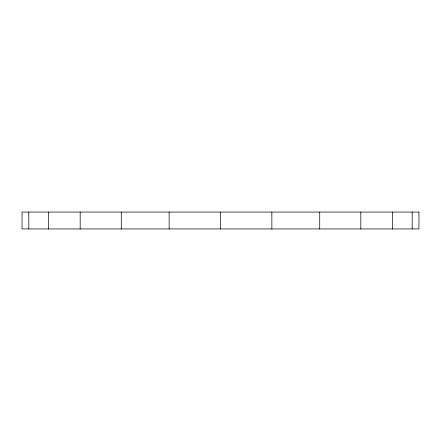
<?xml version="1.0" encoding="UTF-8"?>
<svg xmlns="http://www.w3.org/2000/svg" width="441" height="441" viewBox="0 0 441 441"><rect width="100%" height="100%" fill="white"/><g stroke="black" fill="none" stroke-linecap="round" stroke-linejoin="round"><path stroke-width="0.66" d="M412.186 212.055L412.186 228.945M392.363 212.055L392.363 228.945M360.826 212.055L360.826 228.945M319.725 212.055L319.725 228.945M271.86 212.055L271.86 228.945M220.5 212.055L220.5 228.945M169.14 212.055L169.14 228.945M121.275 212.055L121.275 228.945M80.174 212.055L80.174 228.945M48.637 212.055L48.637 228.945M28.814 212.055L28.814 228.945M418.95 212.055L22.05 212.055L22.05 228.945L418.95 228.945L418.95 212.055"/></g></svg>
